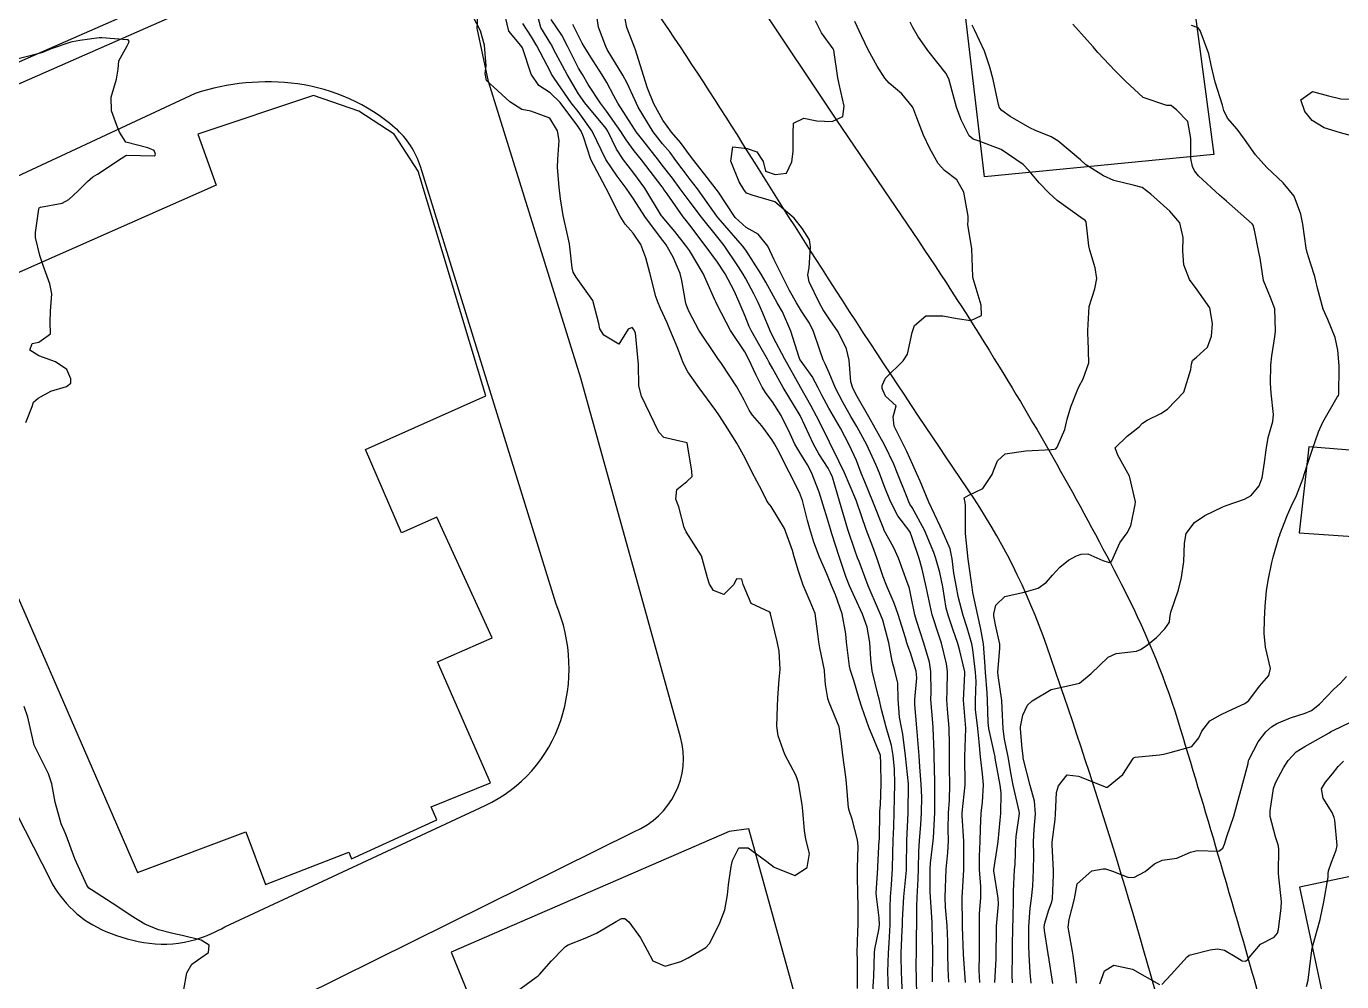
# Model space of a CAD drawing. Header units: metres. Extents: x 307586 to 320046, y 7427249 to 7434250.
# Drawn here: x 312588.5 to 312681.7, y 7431786.5 to 7431854.2 of the extents above; entities that cross this region are included whole.
import ezdxf

# ---------------------------------------------------------------- set-up
doc = ezdxf.new("R2010")
doc.units = ezdxf.units.M
doc.header["$MEASUREMENT"] = 0
for name, color, linetype in [('Curvas de Nivel 1m', 11, 'Continuous'), ('Curvas de Nivel 5m', 15, 'Continuous'), ('Edificações', 30, 'Continuous'), ('Vias Primárias', 230, 'Continuous')]:
    doc.layers.add(name, color=color, linetype=linetype)

msp = doc.modelspace()

# ---------------------------------------------------------------- linework, layer by layer
at = {"layer": 'Curvas de Nivel 1m', "flags": 128}
for points, elevation in [([(312622.85, 7431785.464), (312624.641, 7431786.773), (312624.764, 7431786.871), (312624.866, 7431786.974), (312625.719, 7431787.923), (312626.515, 7431788.754), (312626.705, 7431788.942), (312626.896, 7431789.074), (312628.101, 7431789.538), (312628.905, 7431789.89), (312630.299, 7431790.709), (312630.682, 7431790.938), (312630.916, 7431790.929), (312631.204, 7431790.697), (312632.02, 7431789.57), (312632.493, 7431788.684), (312632.885, 7431787.928), (312633.771, 7431787.556), (312634.885, 7431787.889), (312635.387, 7431788.146), (312636.254, 7431788.636), (312636.641, 7431788.887), (312636.898, 7431789.168), (312637.413, 7431790.12), (312637.652, 7431790.623), (312638.001, 7431791.545), (312638.184, 7431792.618), (312638.254, 7431793.312), (312638.432, 7431794.615), (312638.543, 7431795.041), (312638.983, 7431795.953), (312639.643, 7431795.94), (312640.969, 7431794.979), (312641.495, 7431794.575), (312642.957, 7431793.971), (312643.822, 7431794.547), (312643.99, 7431795.533), (312643.742, 7431796.549), (312643.628, 7431797.179), (312643.532, 7431798.552), (312643.477, 7431799.013), (312643.219, 7431800.557), (312643.04, 7431801.034), (312642.239, 7431802.568), (312641.778, 7431803.871), (312641.681, 7431804.574), (312641.714, 7431805.963), (312641.739, 7431806.574), (312641.837, 7431807.862), (312641.909, 7431808.572), (312641.838, 7431809.881), (312641.691, 7431810.575), (312641.239, 7431812.523), (312641.221, 7431812.58), (312641.183, 7431812.636), (312639.86, 7431813.27), (312639.297, 7431814.609), (312639.209, 7431814.989), (312638.813, 7431815.007), (312638.621, 7431814.616), (312637.926, 7431813.892), (312637.198, 7431814.18), (312636.902, 7431814.633), (312636.763, 7431815.079), (312636.332, 7431816.639), (312635.248, 7431818.328), (312635.114, 7431818.652), (312634.729, 7431820.119), (312634.522, 7431820.661), (312634.597, 7431821.346), (312635.292, 7431821.9), (312635.684, 7431822.26), (312635.666, 7431822.646), (312635.323, 7431824.65), (312633.682, 7431825.03), (312633.33, 7431825.401), (312632.711, 7431826.686), (312632.102, 7431827.953), (312631.906, 7431828.695), (312631.88, 7431830.203), (312631.82, 7431830.696), (312631.674, 7431832.442), (312631.531, 7431832.699), (312631.424, 7431832.818), (312631.154, 7431832.704), (312630.485, 7431831.635), (312629.416, 7431832.277), (312629.14, 7431832.733), (312629.06, 7431833.1), (312628.642, 7431834.738), (312627.459, 7431836.4), (312627.242, 7431836.752), (312627.173, 7431837.047), (312626.989, 7431838.755), (312626.859, 7431839.396), (312626.551, 7431840.76), (312626.346, 7431841.946), (312626.264, 7431842.763), (312626.151, 7431844.17), (312626.153, 7431844.764), (312626.259, 7431846.08), (312626.131, 7431846.765), (312625.596, 7431847.65), (312624.245, 7431848.149), (312623.605, 7431848.274), (312622.761, 7431848.809), (312621.623, 7431849.854), (312621.121, 7431850.321), (312621.028, 7431850.829), (312621.095, 7431851.374), (312620.971, 7431852.83), (312620.677, 7431853.839), (312620.159, 7431854.843)], 723), ([(312647.398, 7431785.971), (312647.386, 7431786.505), (312647.383, 7431788.01), (312647.381, 7431788.505), (312647.413, 7431790), (312647.438, 7431790.505), (312647.433, 7431792.008), (312647.412, 7431792.505), (312647.388, 7431794.076), (312647.396, 7431794.506), (312647.435, 7431796.056), (312647.398, 7431796.506), (312647.008, 7431797.981), (312646.821, 7431798.512), (312646.752, 7431798.776), (312646.62, 7431800.514), (312646.575, 7431800.98), (312646.352, 7431802.517), (312646.249, 7431803.341), (312646.095, 7431804.52), (312645.392, 7431806.244), (312645.289, 7431806.528), (312645.123, 7431807.512), (312645.058, 7431808.457), (312645.05, 7431808.531), (312644.735, 7431810.122), (312644.655, 7431810.537), (312644.592, 7431811.108), (312644.397, 7431812.542), (312644.047, 7431813.403), (312643.551, 7431814.555), (312643.218, 7431815.55), (312642.91, 7431816.563), (312642.789, 7431817.013), (312642.212, 7431818.57), (312641.268, 7431820.134), (312641.074, 7431820.386), (312640.953, 7431820.585), (312640.612, 7431821.261), (312639.911, 7431822.601), (312639.707, 7431823.004), (312639.315, 7431823.769), (312638.855, 7431824.615), (312638.052, 7431825.906), (312637.569, 7431826.628), (312637.348, 7431826.938), (312636.095, 7431828.643), (312635.383, 7431829.686), (312635.05, 7431830.316), (312634.924, 7431830.657), (312634.625, 7431831.441), (312634.093, 7431832.67), (312633.9, 7431833.146), (312633.438, 7431834.177), (312633.221, 7431834.682), (312633.103, 7431835.026), (312632.672, 7431836.688), (312632.398, 7431837.772), (312632.051, 7431838.694), (312631.501, 7431839.508), (312630.944, 7431840.145), (312630.58, 7431840.714), (312629.587, 7431842.684), (312629.559, 7431842.73), (312628.497, 7431844.741), (312627.99, 7431846.334), (312627.815, 7431846.748), (312627.588, 7431847.082), (312626.321, 7431848.763), (312625.62, 7431849.449), (312624.82, 7431849.977), (312624.277, 7431850.79), (312623.661, 7431852.641), (312623.554, 7431852.801), (312622.686, 7431853.822), (312622.451, 7431854.812)], 724), ([(312649.578, 7431785.763), (312649.562, 7431786.48), (312649.553, 7431787.153), (312649.585, 7431788.48), (312649.631, 7431789.21), (312649.709, 7431790.478), (312649.706, 7431791.704), (312649.723, 7431792.478), (312649.792, 7431793.318), (312649.866, 7431794.476), (312649.905, 7431795.55), (312649.925, 7431796.476), (312649.957, 7431797.43), (312649.983, 7431798.475), (312650.013, 7431799.465), (312650.042, 7431800.475), (312650.008, 7431801.516), (312649.926, 7431802.477), (312649.794, 7431803.203), (312649.428, 7431804.485), (312649.102, 7431805.757), (312648.927, 7431806.492), (312648.859, 7431806.749), (312648.44, 7431808.497), (312648.333, 7431809.306), (312648.278, 7431810.499), (312648.088, 7431811.582), (312647.758, 7431812.504), (312647.195, 7431813.694), (312646.816, 7431814.514), (312646.565, 7431815.164), (312646.122, 7431816.521), (312645.586, 7431818.191), (312645.481, 7431818.528), (312645.26, 7431819.243), (312644.953, 7431820.218), (312644.857, 7431820.536), (312644.666, 7431821.155), (312644.145, 7431822.547), (312643.852, 7431823.096), (312643.317, 7431823.954), (312642.963, 7431824.564), (312642.612, 7431825.289), (312641.988, 7431826.574), (312641.363, 7431827.549), (312640.914, 7431828.135), (312640.64, 7431828.591), (312640.221, 7431829.437), (312639.68, 7431830.606), (312639.4, 7431831.102), (312638.405, 7431832.62), (312637.441, 7431834.428), (312637.35, 7431834.631), (312637.293, 7431834.783), (312636.469, 7431836.64), (312635.487, 7431838.273), (312635.216, 7431838.654), (312634.459, 7431839.622), (312633.546, 7431840.68), (312633.514, 7431840.727), (312632.323, 7431842.692), (312631.553, 7431843.754), (312631.135, 7431844.283), (312630.808, 7431844.711), (312630.324, 7431845.472), (312629.706, 7431846.728), (312629.586, 7431846.923), (312628.078, 7431848.745), (312627.619, 7431849.393), (312626.822, 7431850.758), (312625.867, 7431852.561), (312625.763, 7431852.769), (312625.728, 7431852.834), (312625.665, 7431852.938), (312624.97, 7431854.075), (312624.765, 7431854.784)], 726), ([(312650.651, 7431784.658), (312650.534, 7431786.465), (312650.495, 7431788.072), (312650.498, 7431788.466), (312650.558, 7431790.114), (312650.571, 7431790.465), (312650.579, 7431790.804), (312650.666, 7431792.464), (312650.854, 7431794.354), (312650.863, 7431794.461), (312650.865, 7431794.561), (312650.889, 7431796.462), (312650.972, 7431798.42), (312650.974, 7431798.461), (312651.013, 7431800.44), (312651.013, 7431800.46), (312651.012, 7431800.482), (312650.802, 7431802.464), (312650.61, 7431803.998), (312650.513, 7431804.469), (312650.36, 7431805.205), (312650.274, 7431806.473), (312650.253, 7431807.602), (312650.048, 7431808.476), (312649.841, 7431809.181), (312649.607, 7431810.483), (312649.177, 7431812.075), (312649.011, 7431812.492), (312648.869, 7431812.81), (312648.137, 7431814.501), (312647.5, 7431816.236), (312647.403, 7431816.508), (312647.238, 7431816.975), (312646.707, 7431818.515), (312646.465, 7431819.314), (312646.116, 7431820.522), (312645.611, 7431822.214), (312645.489, 7431822.528), (312645.306, 7431822.86), (312644.648, 7431823.871), (312644.266, 7431824.546), (312643.353, 7431826.535), (312643.339, 7431826.56), (312643.322, 7431826.591), (312642.135, 7431828.572), (312641.386, 7431829.902), (312641.147, 7431830.341), (312641.015, 7431830.586), (312640.474, 7431831.527), (312639.861, 7431832.603), (312639.721, 7431832.9), (312639.433, 7431833.634), (312639.016, 7431834.614), (312638.648, 7431835.421), (312638.007, 7431836.625), (312637.475, 7431837.458), (312636.613, 7431838.639), (312635.507, 7431840.076), (312635.251, 7431840.395), (312635.048, 7431840.657), (312633.904, 7431842.308), (312633.635, 7431842.679), (312633.598, 7431842.734), (312633.544, 7431842.798), (312632.082, 7431844.695), (312631.569, 7431845.337), (312631.002, 7431846.134), (312630.63, 7431846.714), (312629.604, 7431848.158), (312629.179, 7431848.734), (312628.312, 7431850.057), (312627.9, 7431850.747), (312627.64, 7431851.203), (312626.857, 7431852.758), (312626.444, 7431853.536), (312625.682, 7431854.653)], 727), ([(312651.588, 7431785.727), (312651.563, 7431786.453), (312651.553, 7431787.787), (312651.561, 7431788.453), (312651.579, 7431789.78), (312651.593, 7431790.453), (312651.606, 7431791.781), (312651.622, 7431792.453), (312651.694, 7431793.714), (312651.713, 7431794.453), (312651.741, 7431795.693), (312651.795, 7431796.452), (312651.878, 7431797.577), (312651.916, 7431798.451), (312651.939, 7431799.536), (312651.912, 7431800.451), (312651.82, 7431801.684), (312651.762, 7431802.453), (312651.652, 7431803.88), (312651.604, 7431804.455), (312651.457, 7431806.107), (312651.45, 7431806.457), (312651.589, 7431807.995), (312651.554, 7431808.456), (312651.146, 7431809.753), (312650.949, 7431810.261), (312650.891, 7431810.464), (312650.791, 7431810.833), (312650.273, 7431812.474), (312650.002, 7431813.289), (312649.478, 7431814.486), (312649.213, 7431815.15), (312648.762, 7431816.495), (312648.472, 7431817.266), (312647.999, 7431818.503), (312647.348, 7431820.433), (312647.32, 7431820.51), (312647.275, 7431820.625), (312646.476, 7431822.518), (312645.667, 7431824.179), (312645.485, 7431824.528), (312645.328, 7431824.853), (312644.487, 7431826.543), (312644.095, 7431827.284), (312643.373, 7431828.542), (312643.361, 7431828.56), (312643.347, 7431828.586), (312642.239, 7431830.572), (312641.416, 7431832.136), (312641.199, 7431832.583), (312640.681, 7431833.837), (312640.363, 7431834.596), (312640.057, 7431835.209), (312639.46, 7431836.312), (312639.288, 7431836.612), (312638.969, 7431837.116), (312637.938, 7431838.626), (312637.499, 7431839.191), (312636.334, 7431840.642), (312635.529, 7431841.709), (312634.833, 7431842.661), (312634.28, 7431843.398), (312633.56, 7431844.338), (312633.295, 7431844.683), (312632.179, 7431846.092), (312631.716, 7431846.699), (312631.586, 7431846.882), (312630.426, 7431848.718), (312630.134, 7431849.238), (312629.628, 7431850.192), (312629.309, 7431850.733), (312628.664, 7431851.724), (312628.024, 7431852.746), (312627.894, 7431852.976), (312627.67, 7431853.409), (312627.232, 7431854.308)], 728), ([(312652.702, 7431786.442), (312652.702, 7431786.614), (312652.72, 7431788.442), (312652.721, 7431788.615), (312652.689, 7431790.442), (312652.677, 7431790.682), (312652.559, 7431792.444), (312652.549, 7431792.842), (312652.544, 7431794.444), (312652.563, 7431794.85), (312652.764, 7431796.442), (312652.784, 7431796.653), (312652.869, 7431798.441), (312652.873, 7431798.583), (312652.865, 7431800.442), (312652.861, 7431800.616), (312652.821, 7431802.442), (312652.815, 7431802.693), (312652.75, 7431804.443), (312652.726, 7431804.806), (312652.597, 7431806.445), (312652.601, 7431806.962), (312652.595, 7431808.445), (312652.482, 7431809.104), (312652.101, 7431810.451), (312651.58, 7431812.053), (312651.463, 7431812.457), (312651.196, 7431813.734), (312651.065, 7431814.326), (312651.023, 7431814.463), (312650.907, 7431814.764), (312650.302, 7431816.474), (312649.971, 7431817.21), (312649.27, 7431818.49), (312649.253, 7431818.523), (312648.48, 7431820.498), (312647.914, 7431821.883), (312647.661, 7431822.506), (312647.312, 7431823.401), (312646.813, 7431824.515), (312646.184, 7431825.678), (312645.686, 7431826.527), (312645.359, 7431827.109), (312644.863, 7431828.032), (312644.608, 7431828.541), (312644.179, 7431829.346), (312643.392, 7431830.445), (312643.318, 7431830.561), (312643.259, 7431830.697), (312642.677, 7431832.567), (312642.071, 7431833.94), (312641.713, 7431834.577), (312641.448, 7431835.04), (312640.894, 7431836.025), (312640.563, 7431836.593), (312639.488, 7431838.295), (312639.254, 7431838.612), (312637.513, 7431840.605), (312637.49, 7431840.63), (312637.431, 7431840.714), (312636.052, 7431842.645), (312635.549, 7431843.306), (312634.967, 7431844.069), (312634.531, 7431844.665), (312634.115, 7431845.218), (312633.574, 7431845.832), (312632.918, 7431846.687), (312631.863, 7431848.444), (312631.729, 7431848.699), (312631.615, 7431848.955), (312631.066, 7431850.147), (312630.765, 7431850.713), (312629.66, 7431852.517), (312629.561, 7431852.731), (312629.051, 7431854.111), (312628.955, 7431854.737)], 729), ([(312655.042, 7431786.408), (312654.893, 7431788.41), (312654.837, 7431790.336), (312654.838, 7431790.411), (312654.828, 7431790.497), (312654.809, 7431792.412), (312654.934, 7431794.381), (312654.937, 7431794.41), (312654.937, 7431794.436), (312654.923, 7431796.411), (312654.805, 7431798.207), (312654.808, 7431798.413), (312655.022, 7431800.399), (312654.985, 7431802.411), (312655.061, 7431804.389), (312655.059, 7431804.41), (312655.058, 7431804.435), (312654.909, 7431806.413), (312655.003, 7431808.283), (312654.994, 7431808.412), (312654.636, 7431809.905), (312654.496, 7431810.42), (312654.156, 7431811.437), (312653.804, 7431812.431), (312653.681, 7431812.925), (312653.433, 7431814.437), (312653.218, 7431815.451), (312652.945, 7431816.443), (312652.798, 7431816.883), (312652.142, 7431818.451), (312651.269, 7431820.061), (312651.111, 7431820.302), (312651.029, 7431820.464), (312650.856, 7431820.89), (312650.23, 7431822.476), (312649.955, 7431823.126), (312649.323, 7431824.466), (312649.309, 7431824.49), (312649.297, 7431824.517), (312648.188, 7431826.502), (312647.367, 7431827.932), (312647.061, 7431828.513), (312646.92, 7431828.972), (312646.801, 7431830.516), (312646.605, 7431831.318), (312646.014, 7431832.524), (312645.431, 7431833.368), (312644.964, 7431834.063), (312644.691, 7431834.541), (312643.969, 7431836.048), (312643.885, 7431836.554), (312643.974, 7431837.049), (312644.064, 7431838.551), (312643.991, 7431839.046), (312643.506, 7431839.819), (312642.918, 7431840.566), (312641.53, 7431841.736), (312639.931, 7431842.211), (312639.539, 7431842.34), (312639.337, 7431842.612), (312639.016, 7431843.147), (312638.422, 7431844.621), (312638.567, 7431845.626), (312639.572, 7431845.519), (312640.25, 7431845.28), (312640.709, 7431844.593), (312640.879, 7431843.913), (312641.554, 7431843.663), (312642.369, 7431843.758), (312642.731, 7431844.568), (312642.841, 7431845.297), (312642.837, 7431846.567), (312642.867, 7431847.294), (312643.6, 7431847.671), (312644.521, 7431847.47), (312645.602, 7431847.434), (312646.358, 7431847.77), (312646.443, 7431848.522), (312646.095, 7431850.059), (312646.003, 7431850.526), (312645.705, 7431852.487), (312645.691, 7431852.53), (312645.663, 7431852.576), (312644.842, 7431853.71), (312644.416, 7431854.549)], 731), ([(312656.066, 7431786.398), (312656.022, 7431787.258), (312656.037, 7431788.399), (312656.045, 7431789.255), (312656.026, 7431790.399), (312656.034, 7431791.291), (312656.123, 7431792.398), (312656.138, 7431793.211), (312656.036, 7431794.399), (312656.029, 7431795.347), (312656.087, 7431796.399), (312656.098, 7431797.303), (312656.164, 7431798.398), (312656.251, 7431799.168), (312656.315, 7431800.397), (312656.255, 7431801.188), (312656.111, 7431802.4), (312656.023, 7431803.451), (312655.91, 7431804.402), (312655.756, 7431805.751), (312655.745, 7431806.404), (312655.794, 7431807.735), (312655.758, 7431808.404), (312655.563, 7431809.991), (312655.494, 7431810.407), (312655.17, 7431811.544), (312654.886, 7431812.414), (312654.536, 7431813.76), (312654.403, 7431814.422), (312654.226, 7431815.416), (312654.099, 7431816.427), (312653.949, 7431817.138), (312653.4, 7431818.438), (312653.352, 7431818.537), (312653.256, 7431818.734), (312652.455, 7431820.448), (312651.829, 7431821.921), (312651.6, 7431822.457), (312651.309, 7431823.091), (312650.893, 7431824.041), (312650.683, 7431824.47), (312649.998, 7431825.825), (312649.916, 7431826.482), (312650.143, 7431827.261), (312649.368, 7431827.964), (312649.146, 7431828.492), (312649.151, 7431828.716), (312649.38, 7431829.24), (312650.627, 7431830.471), (312650.926, 7431830.941), (312651.265, 7431832.462), (312651.428, 7431832.971), (312652.23, 7431833.657), (312653.435, 7431833.651), (312654.464, 7431833.455), (312655.432, 7431833.32), (312656.168, 7431833.67), (312656.16, 7431834.403), (312655.582, 7431836.299), (312655.56, 7431836.409), (312655.493, 7431838.41), (312655.213, 7431840.118), (312655.229, 7431840.414), (312655.229, 7431840.702), (312654.918, 7431842.419), (312654.421, 7431843.297), (312653.558, 7431843.942), (312653.112, 7431844.445), (312652.528, 7431845.501), (312652.076, 7431846.455), (312651.605, 7431847.673), (312651.391, 7431848.244), (312651.284, 7431848.465), (312650.54, 7431849.394), (312649.63, 7431850.151), (312649.33, 7431850.493), (312648.792, 7431851.352), (312648.148, 7431852.505), (312647.673, 7431853.495), (312647.214, 7431854.515)], 732), ([(312657.125, 7431786.387), (312657.213, 7431788.063), (312657.224, 7431788.387), (312657.231, 7431790.065), (312657.248, 7431790.387), (312657.382, 7431791.94), (312657.367, 7431792.386), (312657.04, 7431794.311), (312657.041, 7431794.389), (312657.317, 7431796.057), (312657.356, 7431796.386), (312657.492, 7431797.901), (312657.537, 7431798.385), (312657.565, 7431799.847), (312657.499, 7431800.385), (312657.156, 7431802.294), (312657.136, 7431802.389), (312657.066, 7431802.695), (312656.701, 7431804.394), (312656.648, 7431804.836), (312656.593, 7431806.395), (312656.582, 7431806.931), (312656.472, 7431808.397), (312656.42, 7431809.117), (312656.311, 7431810.398), (312656.127, 7431811.442), (312655.908, 7431812.403), (312655.567, 7431814.038), (312655.507, 7431814.407), (312655.233, 7431816.41), (312655.052, 7431818.214), (312655.04, 7431818.413), (312655.054, 7431820.197), (312655.015, 7431820.414), (312654.95, 7431820.743), (312655.281, 7431820.949), (312656.268, 7431821.42), (312656.94, 7431822.394), (312657.037, 7431822.661), (312657.313, 7431823.375), (312657.842, 7431823.861), (312659.32, 7431824.081), (312661.145, 7431824.167), (312661.321, 7431824.189), (312661.436, 7431824.225), (312661.544, 7431824.338), (312662.073, 7431825.602), (312662.241, 7431826.331), (312662.502, 7431827.188), (312662.958, 7431828.324), (312663.083, 7431828.616), (312663.382, 7431829.194), (312663.789, 7431830.314), (312663.74, 7431831.993), (312663.716, 7431832.316), (312663.715, 7431832.604), (312663.811, 7431834.314), (312664.21, 7431835.561), (312664.358, 7431836.307), (312664.233, 7431837.061), (312663.842, 7431838.315), (312663.782, 7431838.602), (312663.581, 7431840.319), (312663.514, 7431840.416), (312663.219, 7431840.622), (312661.535, 7431841.83), (312660.969, 7431842.349), (312660.262, 7431843.071), (312659.558, 7431843.922), (312659.14, 7431844.374), (312657.579, 7431845.429), (312655.938, 7431846.056), (312655.589, 7431846.182), (312655.307, 7431846.414), (312654.735, 7431847.553), (312654.417, 7431848.428), (312654.244, 7431849.055), (312653.857, 7431850.437), (312653.639, 7431850.861), (312652.376, 7431852.453), (312651.673, 7431853.468), (312651.307, 7431854.094), (312651.132, 7431854.468)], 733), ([(312658.362, 7431786.375), (312658.347, 7431786.906), (312658.369, 7431788.375), (312658.369, 7431788.905), (312658.401, 7431790.375), (312658.422, 7431790.873), (312658.447, 7431792.375), (312658.441, 7431792.882), (312658.524, 7431794.374), (312658.551, 7431794.792), (312658.604, 7431796.374), (312658.635, 7431796.735), (312658.861, 7431798.372), (312658.853, 7431798.533), (312658.432, 7431800.376), (312658.29, 7431801.131), (312658.071, 7431802.38), (312657.81, 7431803.648), (312657.702, 7431804.384), (312657.64, 7431805.849), (312657.609, 7431806.385), (312657.353, 7431808.166), (312657.336, 7431808.388), (312657.472, 7431810.065), (312657.468, 7431810.387), (312657.173, 7431811.736), (312657.05, 7431812.391), (312657.046, 7431812.53), (312657.191, 7431813.15), (312657.829, 7431813.751), (312659.2, 7431814.055), (312660.188, 7431814.355), (312660.79, 7431814.766), (312661.217, 7431815.276), (312661.717, 7431815.844), (312662.348, 7431816.329), (312662.917, 7431816.642), (312663.237, 7431816.751), (312663.707, 7431816.782), (312664.769, 7431816.297), (312665.231, 7431816.165), (312665.333, 7431816.187), (312665.411, 7431816.288), (312665.969, 7431817.56), (312666.491, 7431818.278), (312666.763, 7431818.769), (312667.068, 7431820.272), (312667.075, 7431820.473), (312666.67, 7431822.276), (312665.826, 7431823.777), (312665.645, 7431824.287), (312666.501, 7431825.113), (312667.346, 7431825.79), (312667.584, 7431826.033), (312667.917, 7431826.264), (312668.877, 7431826.735), (312669.361, 7431827.026), (312670.508, 7431828.233), (312671.017, 7431829.854), (312671.045, 7431830.225), (312671.136, 7431830.485), (312671.401, 7431830.727), (312672.185, 7431831.439), (312672.465, 7431832.21), (312672.534, 7431833.107), (312672.347, 7431834.211), (312671.462, 7431835.49), (312670.903, 7431836.229), (312670.518, 7431837.269), (312670.444, 7431838.236), (312670.467, 7431839.2), (312670.234, 7431840.239), (312669.525, 7431841.06), (312668.17, 7431842.264), (312667.548, 7431842.756), (312666.917, 7431842.909), (312665.552, 7431843.248), (312664.829, 7431843.574), (312663.614, 7431844.319), (312663.586, 7431844.342), (312663.564, 7431844.36), (312663.195, 7431844.698), (312661.589, 7431846.065), (312661.11, 7431846.347), (312660.012, 7431846.779), (312659.599, 7431846.966), (312658.214, 7431847.776), (312657.611, 7431848.211), (312657.459, 7431848.392), (312657.371, 7431848.637), (312657.002, 7431850.396), (312656.761, 7431851.284), (312656.379, 7431852.403), (312655.678, 7431853.911), (312655.521, 7431854.252)], 734), ([(312661.23, 7431786.336), (312660.915, 7431788.317), (312660.91, 7431788.34), (312660.894, 7431788.433), (312660.639, 7431790.073), (312660.626, 7431790.344), (312660.661, 7431790.6), (312660.93, 7431791.466), (312661.165, 7431792.112), (312661.211, 7431792.337), (312661.279, 7431794.017), (312661.274, 7431794.337), (312661.183, 7431796.146), (312661.19, 7431796.338), (312661.4, 7431797.945), (312661.418, 7431798.336), (312661.502, 7431799.862), (312661.621, 7431800.334), (312662.247, 7431801.126), (312663.044, 7431801.033), (312664.885, 7431800.292), (312664.995, 7431800.253), (312665.032, 7431800.242), (312665.075, 7431800.247), (312665.159, 7431800.289), (312666.179, 7431801.146), (312666.932, 7431802.271), (312666.991, 7431802.343), (312667.064, 7431802.373), (312668.791, 7431802.528), (312669.066, 7431802.592), (312669.531, 7431802.707), (312671.072, 7431803.124), (312671.563, 7431803.73), (312671.781, 7431804.213), (312672.348, 7431804.953), (312673.1, 7431805.367), (312673.661, 7431805.636), (312674.834, 7431806.174), (312675.115, 7431806.39), (312675.881, 7431807.407), (312676.533, 7431808.156), (312676.644, 7431808.648), (312676.29, 7431810.159), (312676.195, 7431811.132), (312676.232, 7431812.16), (312676.281, 7431813.071), (312676.372, 7431814.158), (312676.488, 7431814.883), (312676.746, 7431816.155), (312676.841, 7431816.55), (312677.251, 7431817.933), (312677.3, 7431818.102), (312677.315, 7431818.149), (312677.857, 7431819.554), (312678.114, 7431820.142), (312678.5, 7431820.923), (312678.961, 7431822.133), (312679.042, 7431822.396), (312679.314, 7431823.287), (312679.591, 7431824.126), (312680.044, 7431825.418), (312680.359, 7431826.115), (312681.371, 7431827.875), (312681.464, 7431828.007), (312681.502, 7431828.099), (312681.506, 7431829.984), (312681.506, 7431830.099), (312681.41, 7431831.209), (312681.224, 7431832.103), (312680.709, 7431833.384), (312680.391, 7431834.116), (312679.983, 7431835.604), (312679.871, 7431836.124), (312679.787, 7431836.436), (312679.485, 7431837.373), (312679.246, 7431838.132), (312679.176, 7431838.453), (312678.938, 7431840.136), (312678.8, 7431840.861), (312678.324, 7431842.142), (312677.552, 7431843.082), (312676.387, 7431844.162), (312675.576, 7431845.063), (312674.815, 7431846.182), (312674.281, 7431846.871), (312673.607, 7431847.652), (312673.355, 7431848.203), (312673.246, 7431848.574), (312672.735, 7431850.209), (312672.445, 7431851.418), (312672.275, 7431852.214), (312671.679, 7431853.865), (312671.526, 7431854.067), (312671.065, 7431854.229)], 736), ([(312588.466, 7431826.084), (312588.92, 7431827.214), (312589.022, 7431827.539), (312589.352, 7431827.817), (312590.257, 7431828.299), (312591.365, 7431828.643), (312591.672, 7431828.873), (312591.672, 7431829.177), (312591.379, 7431829.837), (312590.572, 7431830.379), (312589.389, 7431830.809), (312588.769, 7431831.216), (312588.924, 7431831.691), (312589.401, 7431831.776), (312590.233, 7431832.375), (312590.207, 7431833.198), (312590.215, 7431833.982), (312590.33, 7431835.197), (312590.173, 7431835.922), (312589.706, 7431837.206), (312589.474, 7431837.937), (312589.166, 7431839.213), (312589.163, 7431839.546), (312589.392, 7431841.211), (312589.427, 7431841.298), (312589.515, 7431841.347), (312591.06, 7431841.646), (312591.524, 7431841.893), (312592.191, 7431842.516), (312592.84, 7431843.167), (312593.216, 7431843.493), (312593.548, 7431843.683), (312595.23, 7431844.805), (312595.562, 7431845.024), (312595.642, 7431845.049), (312597.562, 7431844.982), (312597.645, 7431845.026), (312597.674, 7431845.109), (312597.566, 7431845.369), (312597.128, 7431845.554), (312595.571, 7431845.949), (312595.12, 7431846.679), (312594.922, 7431847.14), (312594.555, 7431848.189), (312594.526, 7431849.146), (312594.902, 7431850.417), (312595.018, 7431851.139), (312595.064, 7431851.716), (312595.658, 7431852.775), (312595.774, 7431853.016), (312595.799, 7431853.129), (312595.736, 7431853.201), (312595.664, 7431853.209), (312593.853, 7431853.345), (312593.665, 7431853.344), (312592.314, 7431853.173), (312591.776, 7431853.064), (312591.661, 7431853.039), (312590.28, 7431852.574), (312589.65, 7431852.318), (312588.788, 7431852.076), (312587.641, 7431851.783)], 722), ([(312683.593, 7431846.08), (312681.598, 7431846.615), (312680.463, 7431846.978), (312679.607, 7431847.503), (312679.09, 7431848.135), (312678.795, 7431848.964), (312679.627, 7431849.543), (312680.751, 7431849.24), (312681.622, 7431849.035), (312682.705, 7431849.006)], 737), ([(312662.909, 7431786.356), (312662.877, 7431786.689), (312662.681, 7431788.322), (312662.631, 7431788.587), (312662.322, 7431790.326), (312662.379, 7431790.868), (312662.771, 7431792.322), (312662.795, 7431792.471), (312662.954, 7431793.379), (312663.989, 7431794.305), (312664.806, 7431794.452), (312664.965, 7431794.445), (312665.469, 7431794.285), (312666.55, 7431793.865), (312666.959, 7431793.839), (312667.77, 7431794.262), (312668.421, 7431794.806), (312668.975, 7431795.069), (312670.005, 7431795.207), (312670.984, 7431795.632), (312671.455, 7431795.747), (312672.986, 7431795.708), (312673.271, 7431795.913), (312673.383, 7431796.194), (312673.552, 7431796.745), (312674.047, 7431798.184), (312674.438, 7431799.59), (312674.595, 7431800.177), (312674.692, 7431800.521), (312675.059, 7431801.926), (312675.102, 7431802.13), (312675.119, 7431802.169), (312675.782, 7431803.456), (312676.329, 7431804.158), (312676.73, 7431804.512), (312677.092, 7431804.749), (312678.073, 7431805.166), (312679.103, 7431805.493), (312679.543, 7431805.687), (312680.124, 7431806.115), (312681.123, 7431807.154), (312681.61, 7431807.613), (312682.033, 7431808.091)], 737), ([(312599.672, 7431785.898), (312599.888, 7431787.075), (312600.247, 7431787.695), (312600.879, 7431788.154), (312601.407, 7431788.533), (312601.462, 7431789.054), (312600.896, 7431789.394), (312599.548, 7431789.729), (312598.901, 7431789.86), (312597.865, 7431790.139), (312596.907, 7431790.539), (312595.944, 7431791.12), (312594.923, 7431791.809), (312593.138, 7431792.959), (312592.942, 7431793.091), (312592.882, 7431793.161), (312592.805, 7431793.301), (312591.96, 7431795.17), (312591.323, 7431796.833), (312591.193, 7431797.178), (312590.99, 7431797.654), (312590.545, 7431799.187), (312590.311, 7431800.476), (312590.078, 7431801.194), (312589.063, 7431803.21), (312588.625, 7431805.215), (312588.351, 7431805.957)], 722), ([(312668.96, 7431786.249), (312669.614, 7431786.972), (312670.738, 7431788.222), (312670.894, 7431788.338), (312672.381, 7431788.723), (312672.899, 7431788.773), (312673.401, 7431788.695), (312674.259, 7431788.18), (312674.643, 7431787.926), (312674.89, 7431787.901), (312675.043, 7431788.017), (312675.146, 7431788.167), (312675.947, 7431789.115), (312676.908, 7431789.62), (312677.155, 7431789.903), (312677.222, 7431790.147), (312677.403, 7431791.678), (312677.43, 7431792.145), (312677.237, 7431793.87), (312677.216, 7431794.147), (312677.242, 7431795.895), (312677.193, 7431796.148), (312676.999, 7431796.73), (312676.626, 7431798.154), (312676.618, 7431798.553), (312676.867, 7431800.152), (312676.902, 7431800.284), (312677.039, 7431800.588), (312677.581, 7431801.618), (312677.911, 7431802.142), (312678.469, 7431802.736), (312679.073, 7431803.128), (312680.814, 7431804.104), (312680.983, 7431804.203), (312681.085, 7431804.259), (312682.329, 7431804.853)], 738), ([(312679.207, 7431786.125), (312679.308, 7431786.554), (312679.498, 7431788.121), (312679.613, 7431788.832), (312679.949, 7431790.114), (312680.163, 7431790.873), (312680.423, 7431792.108), (312680.725, 7431793.868), (312680.736, 7431794.103), (312680.751, 7431794.319), (312680.975, 7431794.932), (312681.303, 7431795.782), (312681.363, 7431796.096), (312681.209, 7431797.9), (312681.168, 7431798.098), (312681.016, 7431798.455), (312680.374, 7431799.457), (312680.265, 7431800.112), (312680.557, 7431800.59), (312681.049, 7431801.19), (312681.438, 7431801.716), (312681.819, 7431802.092)], 739), ([(312664.569, 7431786.295), (312664.882, 7431787.213), (312665.555, 7431787.615), (312666.884, 7431787.332), (312668.793, 7431786.251)], 738)]:
    msp.add_lwpolyline(points, dxfattribs=dict(at, elevation=elevation))
at = {"layer": 'Curvas de Nivel 5m', "flags": 128}
for points, elevation in [([(312648.442, 7431784.901), (312648.528, 7431786.493), (312648.544, 7431786.826), (312648.593, 7431788.493), (312648.625, 7431788.763), (312648.909, 7431790.124), (312648.943, 7431790.49), (312648.92, 7431790.989), (312648.729, 7431792.492), (312648.721, 7431792.717), (312648.83, 7431794.491), (312648.838, 7431794.618), (312648.939, 7431796.491), (312648.942, 7431796.542), (312648.971, 7431798.49), (312648.973, 7431798.531), (312649.018, 7431798.995), (312649.076, 7431800.489), (312649.055, 7431801.951), (312649.021, 7431802.49), (312648.996, 7431802.558), (312648.199, 7431804.499), (312647.69, 7431805.919), (312647.514, 7431806.506), (312647.126, 7431807.806), (312646.903, 7431808.512), (312646.835, 7431808.814), (312646.622, 7431810.515), (312646.569, 7431811.109), (312646.316, 7431812.519), (312645.835, 7431813.885), (312645.561, 7431814.526), (312645.216, 7431815.372), (312644.71, 7431816.538), (312644.301, 7431817.602), (312644.024, 7431818.548), (312643.861, 7431819.153), (312643.486, 7431820.557), (312643.281, 7431821.127), (312642.543, 7431822.568), (312641.739, 7431824.156), (312641.512, 7431824.578), (312641.327, 7431824.879), (312640.605, 7431825.855), (312639.957, 7431826.601), (312639.707, 7431826.964), (312639.359, 7431827.661), (312638.853, 7431828.615), (312637.755, 7431830.261), (312637.498, 7431830.629), (312637.395, 7431830.776), (312636.145, 7431832.643), (312635.436, 7431833.976), (312635.248, 7431834.46), (312635.197, 7431834.654), (312634.959, 7431836.159), (312634.834, 7431836.659), (312634.337, 7431837.811), (312633.839, 7431838.675), (312633.691, 7431838.873), (312633.497, 7431839.113), (312632.335, 7431840.692), (312631.532, 7431841.952), (312631.012, 7431842.708), (312630.375, 7431843.541), (312629.563, 7431844.73), (312628.595, 7431846.74), (312627.604, 7431848.129), (312627.12, 7431848.755), (312625.895, 7431850.503), (312625.721, 7431850.769), (312625.635, 7431850.936), (312624.67, 7431852.785), (312624.305, 7431853.426), (312623.679, 7431854.377)], 725), ([(312653.855, 7431786.425), (312653.825, 7431787.369), (312653.802, 7431788.426), (312653.789, 7431789.314), (312653.736, 7431790.428), (312653.634, 7431791.728), (312653.615, 7431792.43), (312653.626, 7431793.106), (312653.685, 7431794.429), (312653.803, 7431795.606), (312653.832, 7431796.427), (312653.812, 7431797.239), (312653.849, 7431798.427), (312653.906, 7431799.311), (312653.932, 7431800.427), (312653.913, 7431801.564), (312653.906, 7431802.427), (312653.917, 7431803.273), (312653.888, 7431804.428), (312653.764, 7431805.769), (312653.721, 7431806.431), (312653.739, 7431807.051), (312653.763, 7431808.431), (312653.689, 7431808.982), (312653.336, 7431810.437), (312653.162, 7431811.015), (312652.688, 7431812.445), (312652.529, 7431813.107), (312652.269, 7431814.449), (312651.971, 7431815.704), (312651.755, 7431816.455), (312651.248, 7431817.99), (312651.115, 7431818.325), (312651.018, 7431818.464), (312650.257, 7431819.469), (312649.735, 7431820.483), (312649.29, 7431821.599), (312648.945, 7431822.494), (312648.697, 7431823.108), (312648.059, 7431824.503), (312647.342, 7431825.809), (312646.93, 7431826.514), (312646.35, 7431827.533), (312645.84, 7431828.525), (312645.384, 7431829.601), (312645.098, 7431830.243), (312644.963, 7431830.536), (312644.724, 7431831.219), (312644.283, 7431832.547), (312643.995, 7431833.118), (312643.437, 7431833.976), (312643.074, 7431834.564), (312642.58, 7431835.44), (312641.999, 7431836.575), (312641.479, 7431837.628), (312641.033, 7431838.587), (312640.352, 7431839.448), (312639.506, 7431839.919), (312638.718, 7431840.618), (312637.54, 7431842.417), (312637.389, 7431842.632), (312636.734, 7431843.455), (312635.789, 7431844.648), (312635.566, 7431844.958), (312634.846, 7431845.931), (312634.224, 7431846.67), (312633.596, 7431847.519), (312632.969, 7431848.686), (312632.519, 7431849.796), (312632.237, 7431850.694), (312631.66, 7431852.498), (312631.586, 7431852.701), (312631.056, 7431854.089), (312630.941, 7431854.711)], 730), ([(312659.702, 7431786.358), (312659.635, 7431787.113), (312659.565, 7431788.36), (312659.536, 7431788.997), (312659.526, 7431790.361), (312659.626, 7431791.666), (312659.729, 7431792.358), (312659.816, 7431793.221), (312659.872, 7431794.356), (312659.882, 7431795.454), (312659.87, 7431796.357), (312659.911, 7431797.265), (312659.994, 7431798.355), (312659.923, 7431799.257), (312659.631, 7431800.361), (312659.133, 7431802.298), (312659.131, 7431802.369), (312659.134, 7431802.439), (312659.069, 7431802.971), (312658.935, 7431804.371), (312658.938, 7431804.519), (312659.097, 7431805.339), (312659.43, 7431806.043), (312659.769, 7431806.36), (312661.121, 7431807.175), (312662.084, 7431807.369), (312663.126, 7431807.62), (312663.939, 7431808.308), (312665.145, 7431809.454), (312665.719, 7431809.713), (312667.149, 7431809.888), (312667.43, 7431809.988), (312667.841, 7431810.263), (312668.568, 7431810.849), (312669.171, 7431811.456), (312669.488, 7431811.936), (312669.526, 7431812.245), (312669.595, 7431812.652), (312670.14, 7431814.236), (312670.355, 7431815.094), (312670.505, 7431816.231), (312670.556, 7431817.54), (312670.677, 7431818.229), (312671.261, 7431818.996), (312671.988, 7431819.491), (312673.272, 7431820.101), (312673.513, 7431820.196), (312674.812, 7431820.645), (312675.284, 7431820.925), (312675.849, 7431821.61), (312676.055, 7431822.162), (312676.22, 7431823.254), (312676.333, 7431824.16), (312676.48, 7431825.014), (312676.807, 7431826.155), (312676.859, 7431826.654), (312676.702, 7431828.157), (312676.655, 7431828.883), (312676.667, 7431830.157), (312676.752, 7431830.808), (312676.958, 7431832.155), (312677.008, 7431832.573), (312676.952, 7431834.155), (312676.659, 7431834.953), (312676.158, 7431836.163), (312675.907, 7431837.748), (312675.833, 7431838.167), (312675.508, 7431839.712), (312675.415, 7431840.074), (312675.347, 7431840.172), (312673.537, 7431841.775), (312673.041, 7431842.205), (312671.557, 7431843.58), (312671.263, 7431843.927), (312671.118, 7431844.227), (312671.002, 7431844.798), (312671.013, 7431846.229), (312670.796, 7431847.424), (312669.98, 7431848.244), (312669.772, 7431848.405), (312669.616, 7431848.549), (312669.305, 7431848.564), (312667.622, 7431849.135), (312666.376, 7431850.283), (312665.644, 7431851.026), (312664.43, 7431852.308), (312664.076, 7431852.723), (312663.672, 7431853.181), (312662.657, 7431854.33)], 735)]:
    msp.add_lwpolyline(points, dxfattribs=dict(at, elevation=elevation))
at = {"layer": 'Edificações'}
for points in [[(312570.881, 7431844.164), (312601.214, 7431857.474), (312593.729, 7431873.456), (312610.745, 7431881.715), (312601.256, 7431902.57), (312584.175, 7431895.219)], [(312587.937, 7431813.657), (312596.399, 7431794.188), (312604.073, 7431797.072), (312605.451, 7431793.336), (312611.354, 7431795.63), (312611.551, 7431795.172), (312617.586, 7431797.925), (312617.192, 7431798.842), (312621.39, 7431800.547), (312617.651, 7431809.134), (312621.521, 7431810.838), (312617.588, 7431819.384), (312615.096, 7431818.27), (312612.538, 7431824.17), (312621.065, 7431827.971), (312616.276, 7431843.9), (312614.571, 7431846.522), (312612.078, 7431848.161), (312608.864, 7431849.275), (312600.66, 7431846.524), (312601.972, 7431842.918), (312587.016, 7431836.298)], [(312692.187, 7431823.317), (312679.373, 7431824.37), (312678.671, 7431818.274), (312692.889, 7431817.289)], [(312646.799, 7431771.623), (312639.703, 7431797.286), (312638.298, 7431797.088), (312618.606, 7431788.541), (312620.065, 7431784.963)]]:
    msp.add_lwpolyline(points, dxfattribs=at)
for points in [[(312667.646, 7431862.435), (312670.468, 7431861.483), (312672.636, 7431845.093), (312656.38, 7431843.504), (312655.007, 7431855.345), (312641.641, 7431856.934), (312644.237, 7431870.097), (312645.176, 7431870.602), (312644.237, 7431880.566), (312654.496, 7431881.577), (312656.158, 7431869.447), (312657.819, 7431869.447), (312657.892, 7431862.805), (312666.995, 7431862.299)], [(312678.71, 7431793.162), (312681.461, 7431780.218), (312694.724, 7431783.676), (312692.772, 7431791.078), (312688.38, 7431789.97), (312687.36, 7431794.979)]]:
    msp.add_lwpolyline(points, close=True, dxfattribs=at)
at = {"layer": 'Vias Primárias'}
for points in [[(312629.209, 7431872.569), (312645.907, 7431847.522), (312651.31, 7431839.545, -0.011466), (312657.457, 7431830.006, -0.019653), (312666.354, 7431814.108, -0.044304), (312670.256, 7431804.406, -0.001956), (312673.107, 7431794.847, -0.003504), (312676.259, 7431783.844), (312682.807, 7431758.264), (312688.909, 7431736.409), (312689.961, 7431732.804, 0.140066), (312692.51, 7431728.758, 0.101996), (312696.458, 7431726.461, 0.12288), (312699.606, 7431726.211, 0.092326), (312703.854, 7431727.76), (312743.734, 7431743.092, 0.313124), (312746.387, 7431746.996), (312746.528, 7431750.128), (312745.267, 7431783.84), (312744.548, 7431807.113), (312743.61, 7431835.032), (312742.87, 7431866.295)], [(312629.209, 7431872.569), (312645.907, 7431847.522), (312651.31, 7431839.545, -0.011466), (312657.457, 7431830.006, -0.019653), (312666.354, 7431814.108, -0.044304), (312670.256, 7431804.406, -0.001956), (312673.107, 7431794.847, -0.003504), (312676.259, 7431783.844), (312682.807, 7431758.264), (312688.909, 7431736.409), (312689.961, 7431732.804, 0.140066), (312692.51, 7431728.758, 0.101996), (312696.458, 7431726.461, 0.12288), (312699.606, 7431726.211, 0.092326), (312703.854, 7431727.76), (312743.734, 7431743.092, 0.313124), (312746.387, 7431746.996), (312746.528, 7431750.128), (312745.267, 7431783.84), (312744.548, 7431807.113), (312743.61, 7431835.032), (312742.87, 7431866.295)], [(312639.206, 7431680.27), (312637.948, 7431683.346), (312632.12, 7431696.684), (312615.666, 7431734.396), (312600.174, 7431770.25), (312598.096, 7431775.633, -0.272046), (312602.799, 7431782.824), (312631.557, 7431797.085, 0.38094), (312634.854, 7431803.794), (312627.783, 7431829.227), (312621.249, 7431850.268), (312620.441, 7431854.037, 0.345794), (312617.802, 7431858.559, 0.200488), (312606.699, 7431858.347), (312568.546, 7431841.543)], [(312639.206, 7431680.27), (312637.948, 7431683.346), (312632.12, 7431696.684), (312615.666, 7431734.396), (312600.174, 7431770.25), (312598.096, 7431775.633, -0.272046), (312602.799, 7431782.824), (312631.557, 7431797.085, 0.38094), (312634.854, 7431803.794), (312627.783, 7431829.227), (312621.249, 7431850.268), (312620.441, 7431854.037, 0.345794), (312617.802, 7431858.559, 0.200488), (312606.699, 7431858.347), (312568.546, 7431841.543)]]:
    msp.add_lwpolyline(points, format="xyb", dxfattribs=at)
at = {"layer": 'Vias Primárias', "elevation": 750.566}
msp.add_lwpolyline([(312694.973, 7431676.089), (312694.339, 7431677.739, -0.048863), (312692.453, 7431684.557, -0.033099), (312691.556, 7431692.999, 0.026495), (312690.432, 7431705.082, 0.045991), (312689.037, 7431710.841), (312681.311, 7431739.657), (312675.561, 7431759.503), (312669.703, 7431781.375, 0.018596), (312660.812, 7431810.227, 0.065282), (312655.195, 7431821.384, -0.009771), (312639.674, 7431845.213, 0.018864), (312626.337, 7431864.898, 0.02643)], format="xyb", dxfattribs=at)
msp.add_lwpolyline([(312694.973, 7431676.089), (312694.339, 7431677.739, -0.048863), (312692.453, 7431684.557, -0.033099), (312691.556, 7431692.999, 0.026495), (312690.432, 7431705.082, 0.045991), (312689.037, 7431710.841), (312681.311, 7431739.657), (312675.561, 7431759.503), (312669.703, 7431781.375, 0.018596), (312660.812, 7431810.227, 0.065282), (312655.195, 7431821.384, -0.009771), (312639.674, 7431845.213, 0.018864), (312626.337, 7431864.898, 0.02643)], format="xyb", dxfattribs=at)
at = {"layer": 'Vias Primárias'}
msp.add_lwpolyline([(312602.584, 7431790.344), (312621.01, 7431798.938, 0.206584), (312626.37, 7431804.964, 0.182027), (312626.035, 7431813.222), (312616.43, 7431844.227, 0.140124), (312614.643, 7431846.961, 0.14581), (312607.72, 7431850.085, 0.113653), (312600.461, 7431849.416), (312580.751, 7431840.209, 0.135673), (312574.999, 7431835.299, 0.245109), (312574.329, 7431829.429), (312578.071, 7431820.163), (312587.845, 7431798.326), (312590.19, 7431793.695, 0.178602), (312594.155, 7431790.012, 0.064597), (312597.226, 7431789.175, 0.111241), (312600.52, 7431789.454, 0.050619)], format="xyb", close=True, dxfattribs=at)
msp.add_lwpolyline([(312602.584, 7431790.344), (312621.01, 7431798.938, 0.206584), (312626.37, 7431804.964, 0.182027), (312626.035, 7431813.222), (312616.43, 7431844.227, 0.140124), (312614.643, 7431846.961, 0.14581), (312607.72, 7431850.085, 0.113653), (312600.461, 7431849.416), (312580.751, 7431840.209, 0.135673), (312574.999, 7431835.299, 0.245109), (312574.329, 7431829.429), (312578.071, 7431820.163), (312587.845, 7431798.326), (312590.19, 7431793.695, 0.178602), (312594.155, 7431790.012, 0.064597), (312597.226, 7431789.175, 0.111241), (312600.52, 7431789.454, 0.050619)], format="xyb", close=True, dxfattribs=at)

doc.saveas('drawing.dxf')
